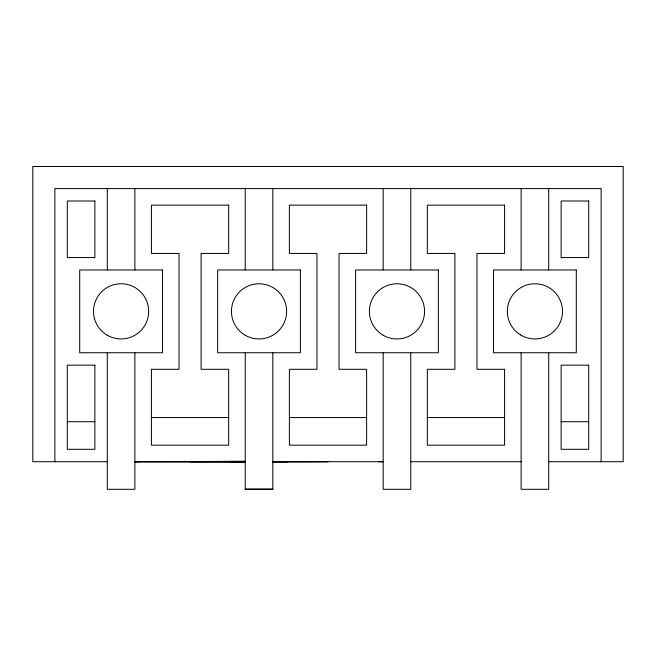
<?xml version="1.0" encoding="UTF-8"?>
<svg xmlns="http://www.w3.org/2000/svg" width="656" height="656" viewBox="0 0 656 656"><rect width="100%" height="100%" fill="white"/><g stroke="black" fill="none" stroke-linecap="round" stroke-linejoin="round"><path stroke-width="0.98" d="M245.237 461.898L134.882 461.717L245.237 461.898L231.068 461.726L245.237 461.783L239.883 461.717M378.569 461.717L383.178 461.717L272.822 461.717M241.293 461.701L245.237 461.652L190.142 461.668L245.237 461.332L134.882 461.717L139.49 461.717M287.353 461.775L272.822 461.652L327.975 461.668L272.822 461.898M151.429 417.577L228.682 417.577M289.378 417.577L366.622 417.577M427.318 417.577L504.571 417.577M67.289 421.71L94.874 421.71M561.126 421.71L588.711 421.71M107.289 461.717L32.8 461.717L32.8 166.517L623.2 166.517L623.2 461.717L548.711 461.717M410.763 461.717L521.118 461.717M245.237 488.925L272.822 488.925M601.126 461.717L601.126 188.584L54.874 188.584L54.874 461.717M548.711 188.584L548.711 269.977M548.711 352.739L548.711 489.302L521.118 489.302L521.118 352.739M521.118 188.584L521.118 269.977M410.763 188.584L410.763 269.977M410.763 352.739L410.763 489.302L383.178 489.302L383.178 352.739M383.178 188.584L383.178 269.977M272.822 188.584L272.822 269.977M272.822 352.739L272.822 489.483L245.237 489.483L245.237 352.739M245.237 188.584L245.237 269.977M134.882 188.584L134.882 269.977M134.882 352.739L134.882 489.302L107.289 489.302L107.289 352.739M107.289 188.584L107.289 269.977M94.874 200.998L67.289 200.998L67.289 257.562L94.874 257.562L94.874 200.998M588.711 200.998L561.126 200.998L561.126 257.562L588.711 257.562L588.711 200.998M228.682 205.139L151.429 205.139L151.429 253.421L179.022 253.421L179.022 369.295L151.429 369.295L151.429 445.162L228.682 445.162L228.682 369.295L201.089 369.295L201.089 253.421L228.682 253.421L228.682 205.139M366.622 205.139L289.378 205.139L289.378 253.421L316.963 253.421L316.963 369.295L289.378 369.295L289.378 445.162L366.622 445.162L366.622 369.295L339.037 369.295L339.037 253.421L366.622 253.421L366.622 205.139M504.571 205.139L427.318 205.139L427.318 253.421L454.911 253.421L454.911 369.295L427.318 369.295L427.318 445.162L504.571 445.162L504.571 369.295L476.978 369.295L476.978 253.421L504.571 253.421L504.571 205.139M162.467 269.977L79.704 269.977L79.704 352.739L162.467 352.739L162.467 269.977M300.415 269.977L217.644 269.977L217.644 352.739L300.415 352.739L300.415 269.977M438.356 269.977L355.585 269.977L355.585 352.739L438.356 352.739L438.356 269.977M576.296 269.977L493.533 269.977L493.533 352.739L576.296 352.739L576.296 269.977M94.874 365.154L67.289 365.154L67.289 449.303L94.874 449.303L94.874 365.154M588.711 365.154L561.126 365.154L561.126 449.303L588.711 449.303L588.711 365.154M245.237 461.75L234.807 461.742L245.237 461.783M245.237 335.249A27.585 27.585 0 0 0 286.615 311.354A27.585 27.585 0 0 0 245.237 287.467A27.585 27.585 0 0 0 245.237 335.249M107.289 335.249A27.585 27.585 0 0 0 148.674 311.354A27.585 27.585 0 0 0 107.289 287.467A27.585 27.585 0 0 0 107.289 335.249M383.178 335.249A27.585 27.585 0 0 0 424.563 311.354A27.585 27.585 0 0 0 383.178 287.467A27.585 27.585 0 0 0 383.178 335.249M520.503 334.88A27.585 27.585 0 0 0 562.495 312.076A27.585 27.585 0 0 0 521.75 287.115A27.585 27.585 0 0 0 520.503 334.88"/></g></svg>
